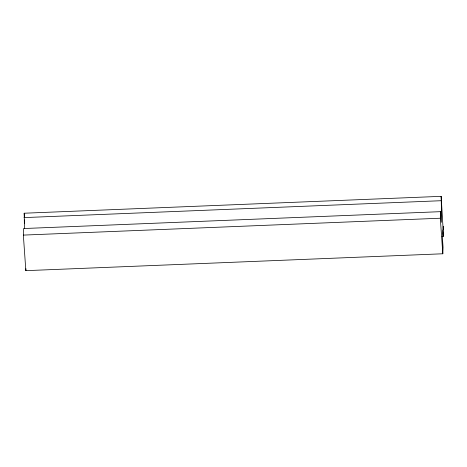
<?xml version="1.0" encoding="UTF-8"?>
<svg xmlns="http://www.w3.org/2000/svg" width="467" height="467" viewBox="0 0 467 467"><rect width="100%" height="100%" fill="white"/><g stroke="black" fill="none" stroke-linecap="round" stroke-linejoin="round"><path stroke-width="0.7" d="M442.021 236.337L443.481 236.279L442.564 229.986L442.313 236.547L443.06 247.212L442.809 253.779L25.848 270.656L23.35 235.099L23.601 228.538L440.568 211.662L441.315 222.327L441.566 215.766L441.152 196.344L24.191 213.221L24.436 228.34M24.512 219.869L24.541 223.261M25.848 270.656L25.924 268.683M442.809 253.779L440.311 218.223L440.568 211.662M443.481 236.279L443.65 231.901L443.276 226.571L443.148 229.852L441.152 196.344M24.021 217.599L440.988 200.722M23.35 235.099L440.311 218.223M24.191 213.221L24.471 217.225"/></g></svg>
